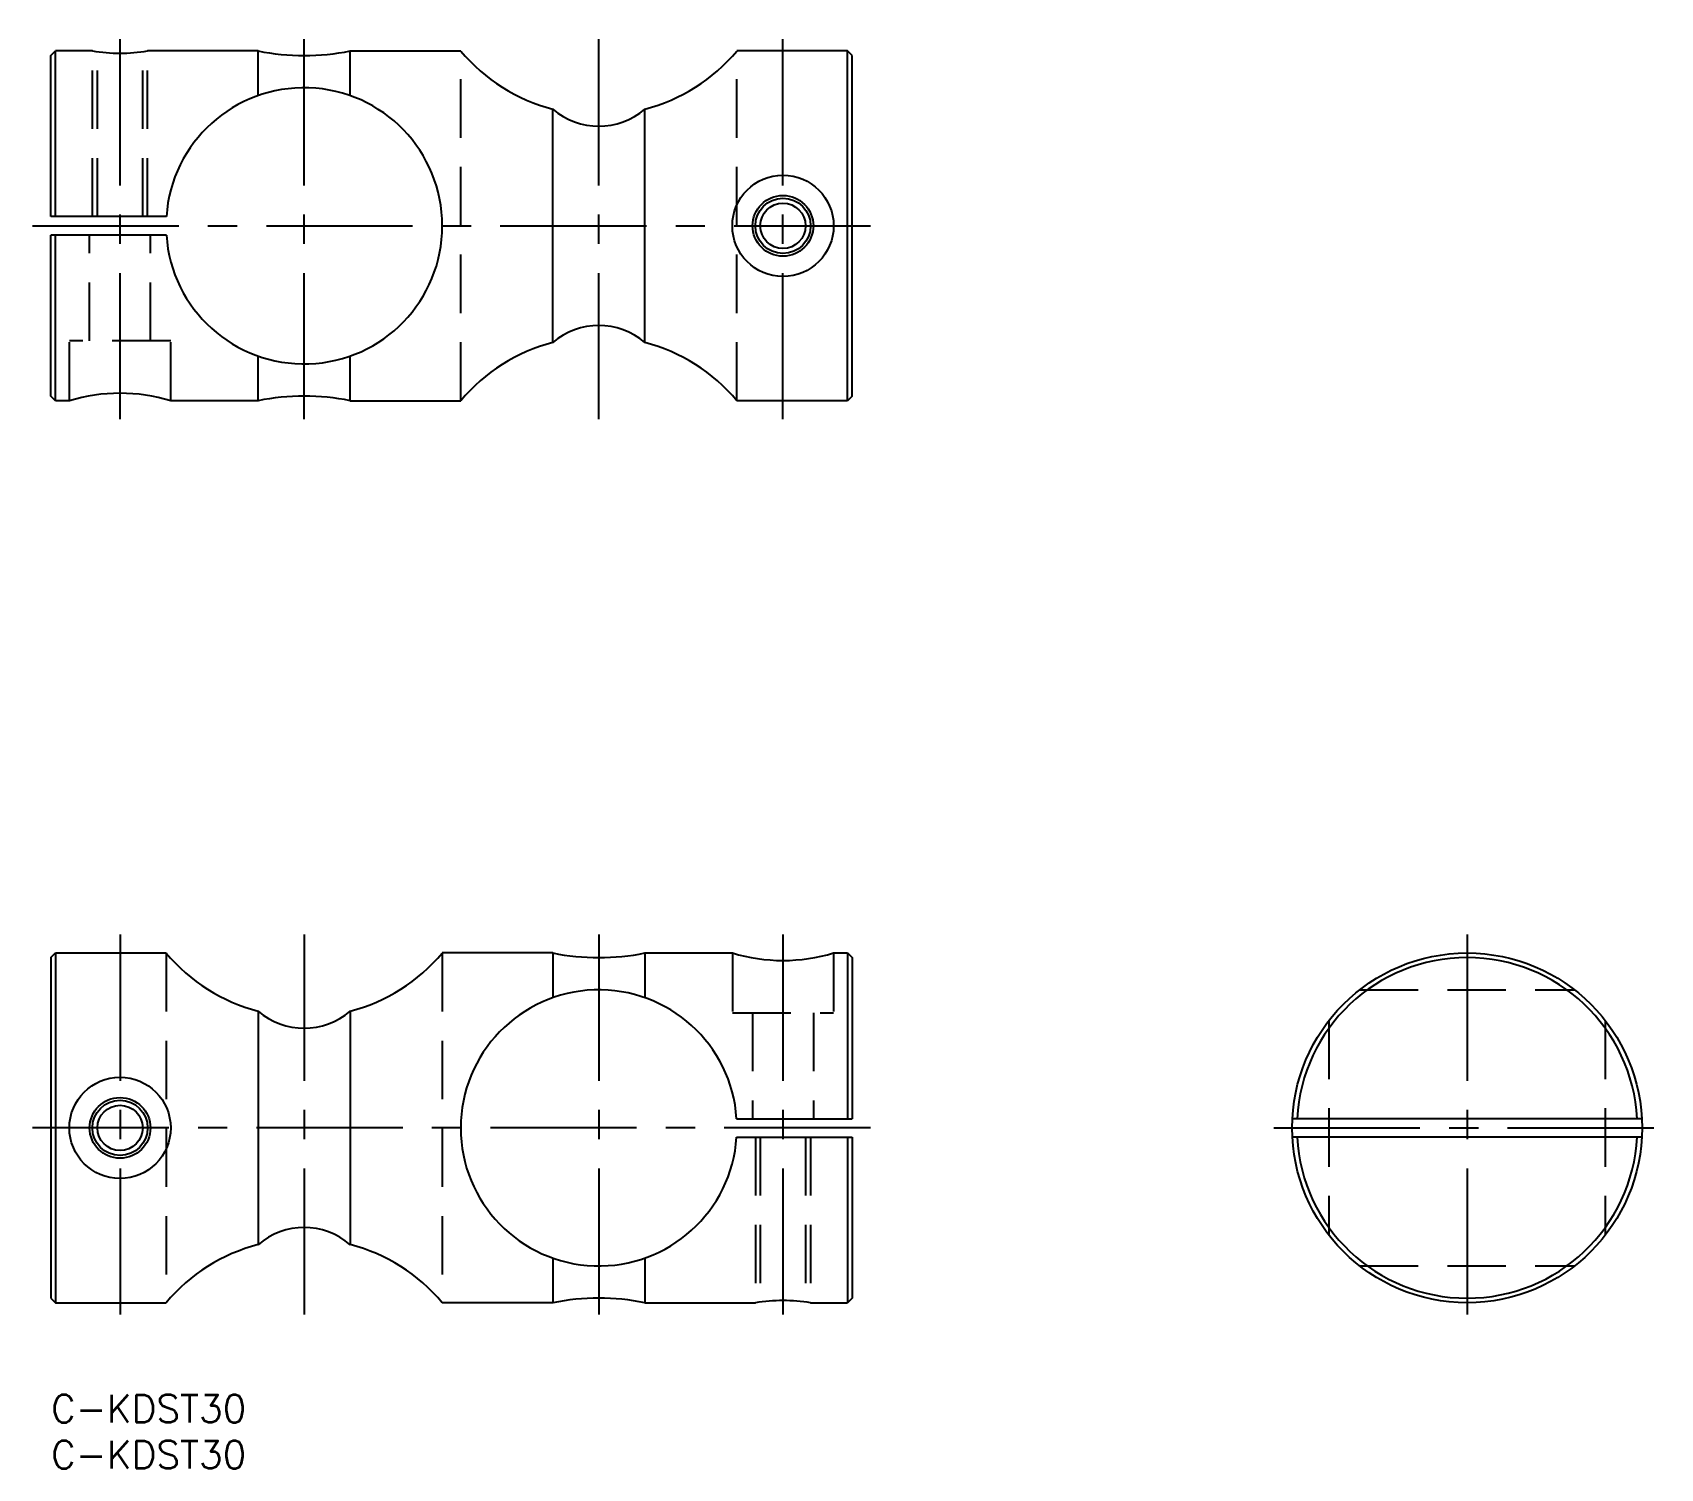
# Model space of a CAD drawing. Extents: x -2 to 175, y -8 to 148.
import ezdxf

# ---------------------------------------------------------------- set-up
doc = ezdxf.new("R2010")
doc.units = 0
doc.header["$LTSCALE"] = 0.5
doc.linetypes.add('CENTER', pattern=[50.8, 31.75, -6.35, 6.35, -6.35])
doc.linetypes.add('DASHED', pattern=[19.05, 12.7, -6.35])
for name, color, linetype in [('MSM_CENTER', 1, 'CENTER'), ('MSM_CONTINUOUS', 7, 'CONTINUOUS'), ('MSM_DASHED', 4, 'DASHED'), ('MSM_NARROW', 5, 'CONTINUOUS'), ('MSM_PART_NUMBER', 7, 'CONTINUOUS')]:
    doc.layers.add(name, color=color, linetype=linetype)
doc.styles.get("Standard").update_dxf_attribs({"font": 'txt.shx', "height": 3, "bigfont": 'bigfont.shx'})

# ---------------------------------------------------------------- blocks, each defined once
blk = doc.blocks.new('*U32')
at = {"layer": 'MSM_PART_NUMBER'}
blk.add_text('C-KDST30', height=3, dxfattribs=at).set_placement((0, -3))
blk = doc.blocks.new('*U33')
at = {"layer": 'MSM_PART_NUMBER'}
blk.add_text('C-KDST30', height=3, dxfattribs=at).set_placement((0, -8))

msp = doc.modelspace()

# ---------------------------------------------------------------- linework, layer by layer
at = {"layer": 'MSM_CENTER'}
for p, q in [((7.5, 106), (7.5, 148)), ((27.5, 106), (27.5, 148)), ((59.5, 106), (59.5, 148)), ((79.5, 106), (79.5, 148)), ((-2, 127), (89, 127)), ((7.5, 50), (7.5, 8)), ((27.5, 50), (27.5, 8)), ((59.5, 50), (59.5, 8)), ((79.5, 50), (79.5, 8)), ((153.8, 50), (153.8, 8)), ((89, 29), (-2, 29)), ((132.8, 29), (174.8, 29))]:
    msp.add_line(p, q, dxfattribs=at)
at = {"layer": 'MSM_CONTINUOUS'}
for p, q in [((0, 145.5), (0.5, 146)), ((0, 128), (0, 145.5)), ((0.5, 128), (0.5, 146)), ((4.5, 146), (0.5, 146)), ((22.5, 146), (10.5, 146)), ((22.5, 141.14), (22.5, 146)), ((32.5, 146), (44.5, 146)), ((32.5, 141.14), (32.5, 146)), ((86.5, 146), (74.5, 146)), ((86.5, 108), (86.5, 146)), ((87, 145.5), (86.5, 146)), ((87, 108.5), (87, 145.5)), ((54.5, 114.31), (54.5, 139.69)), ((64.5, 114.31), (64.5, 139.69)), ((12.53, 128), (0, 128)), ((0, 108.5), (0, 126)), ((12.53, 126), (0, 126)), ((0.5, 108), (0.5, 126)), ((22.5, 108), (22.5, 112.86)), ((32.5, 108), (32.5, 112.86)), ((0.5, 108), (0, 108.5)), ((2, 108), (0.5, 108)), ((22.5, 108), (13, 108)), ((32.5, 108), (44.5, 108)), ((86.5, 108), (74.5, 108)), ((87, 108.5), (86.5, 108)), ((0, 47.5), (0.5, 48)), ((0.5, 48), (0.5, 10)), ((0.5, 48), (12.5, 48)), ((54.5, 48), (42.5, 48)), ((54.5, 48), (54.5, 43.14)), ((64.5, 48), (74, 48)), ((64.5, 48), (64.5, 43.14)), ((85, 48), (86.5, 48)), ((86.5, 48), (87, 47.5)), ((86.5, 48), (86.5, 30)), ((0, 47.5), (0, 10.5)), ((87, 47.5), (87, 30)), ((22.5, 41.69), (22.5, 16.31)), ((32.5, 41.69), (32.5, 16.31)), ((74.47, 30), (87, 30)), ((172.77, 30), (134.82, 30)), ((74.47, 28), (87, 28)), ((86.5, 28), (86.5, 10)), ((87, 28), (87, 10.5)), ((172.77, 28), (134.82, 28)), ((54.5, 14.86), (54.5, 10)), ((64.5, 14.86), (64.5, 10)), ((0, 10.5), (0.5, 10)), ((0.5, 10), (12.5, 10)), ((54.5, 10), (42.5, 10)), ((64.5, 10), (76.5, 10)), ((82.5, 10), (86.5, 10)), ((87, 10.5), (86.5, 10))]:
    msp.add_line(p, q, dxfattribs=at)
for centre, radius in [((79.5, 127), 5.5), ((79.5, 127), 3.3), ((79.5, 127), 2.46), ((153.8, 29), 19), ((7.5, 29), 5.5), ((7.5, 29), 3.3), ((7.5, 29), 2.46)]:
    msp.add_circle(centre, radius, dxfattribs=at)
for centre, radius, start, end in [((7.5, 164.76), 19, 260.9153, 279.0847), ((27.5, 170.75), 25.25, 258.5788, 281.4212), ((59.43, 158.57), 19.52, 220.1078, 255.3767), ((59.57, 158.57), 19.52, 284.6233, 319.8922), ((27.5, 127), 15, 183.8226, 176.1774), ((59.5, 145.48), 7.65, 229.1859, 310.8141), ((59.5, 108.52), 7.65, 49.1859, 130.8141), ((59.43, 95.43), 19.52, 104.6233, 139.8922), ((59.57, 95.43), 19.52, 40.1078, 75.3767), ((7.5, 89.81), 19, 73.1736, 106.8264), ((27.5, 83.25), 25.25, 78.5788, 101.4212), ((27.43, 60.57), 19.52, 220.1078, 255.3767), ((27.57, 60.57), 19.52, 284.6233, 319.8922), ((59.5, 72.75), 25.25, 258.5788, 281.4212), ((79.5, 66.19), 19, 253.1736, 286.8264), ((153.8, 29), 18.5, 3.0986, 176.9014), ((59.5, 29), 15, 3.8226, 356.1774), ((27.5, 47.48), 7.65, 229.1859, 310.8141), ((153.8, 29), 18.5, 183.0986, 356.9014), ((27.5, 10.52), 7.65, 49.1859, 130.8141), ((27.43, -2.57), 19.52, 104.6233, 139.8922), ((27.57, -2.57), 19.52, 40.1078, 75.3767), ((59.5, -14.75), 25.25, 78.5788, 101.4212), ((79.5, -8.76), 19, 80.9153, 99.0847)]:
    msp.add_arc(centre, radius, start, end, dxfattribs=at)
at = {"layer": 'MSM_DASHED'}
for p, q in [((4.5, 128), (4.5, 146)), ((5.04, 128), (5.04, 145.92)), ((9.96, 128), (9.96, 145.92)), ((10.5, 128), (10.5, 146)), ((44.5, 108), (44.5, 146)), ((74.5, 108), (74.5, 146)), ((4.2, 114.5), (4.2, 126)), ((10.8, 114.5), (10.8, 126)), ((13, 114.5), (2, 114.5)), ((2, 108), (2, 114.5)), ((13, 108), (13, 114.5)), ((12.5, 48), (12.5, 10)), ((42.5, 48), (42.5, 10)), ((74, 48), (74, 41.5)), ((85, 48), (85, 41.5)), ((142.14, 44), (165.46, 44)), ((74, 41.5), (85, 41.5)), ((76.2, 41.5), (76.2, 30)), ((82.8, 41.5), (82.8, 30)), ((138.8, 40.66), (138.8, 17.34)), ((168.8, 40.66), (168.8, 17.34)), ((76.5, 28), (76.5, 10)), ((77.04, 28), (77.04, 10.08)), ((81.96, 28), (81.96, 10.08)), ((82.5, 28), (82.5, 10)), ((142.14, 14), (165.46, 14))]:
    msp.add_line(p, q, dxfattribs=at)
at = {"layer": 'MSM_NARROW'}
for centre in [(79.5, 127), (7.5, 29)]:
    msp.add_circle(centre, 3, dxfattribs=at)

# ---------------------------------------------------------------- block references
at = {"layer": 'MSM_CONTINUOUS'}
for name in ['*U32', '*U33']:
    msp.add_blockref(name, (0, 0), dxfattribs=at)

doc.saveas('drawing.dxf')
